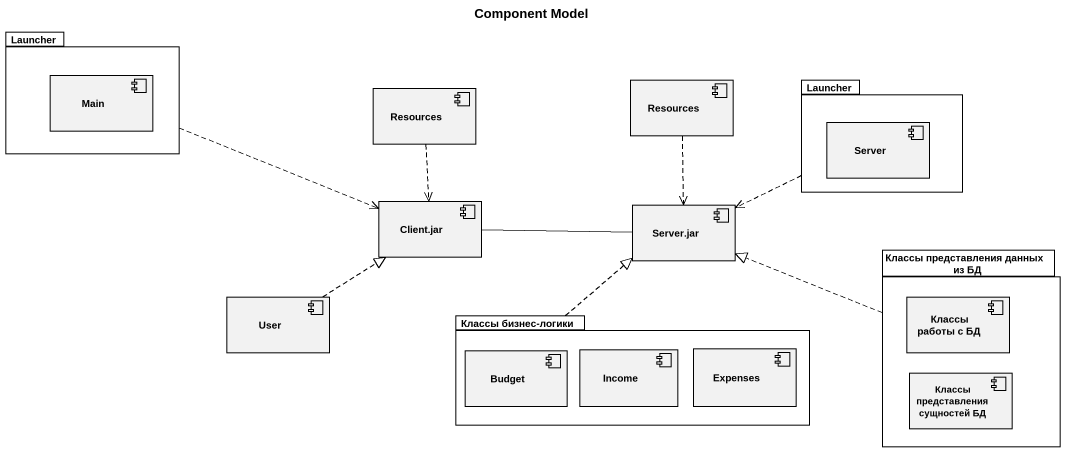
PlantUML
@startuml
title Component Model
package Launcher {
  component Main
}
component Resources
component "Resources" as Resources_2
package "Launcher" as Launcher_2 {
  component Server
}
component "Client.jar" as Client_jar
component "Server.jar" as Server_jar
package "Классы представления данных из БД" as Классы_представления_данных {
  component "Классы работы с БД" as Классы_работы_с_БД
  component "Классы представления сущностей БД" as Классы_представления
}
component User
package "Классы бизнес-логики" as Классы_бизнес_логики {
  component Budget
  component Income
  component Expenses
}
Launcher .right.> Client_jar
Resources ..> Client_jar
Resources_2 ..> Server_jar
Launcher_2 .left.> Server_jar
Client_jar -right- Server_jar
Классы_представления_данных .left.|> Server_jar
User .up.|> Client_jar
Классы_бизнес_логики .up.|> Server_jar
@enduml
